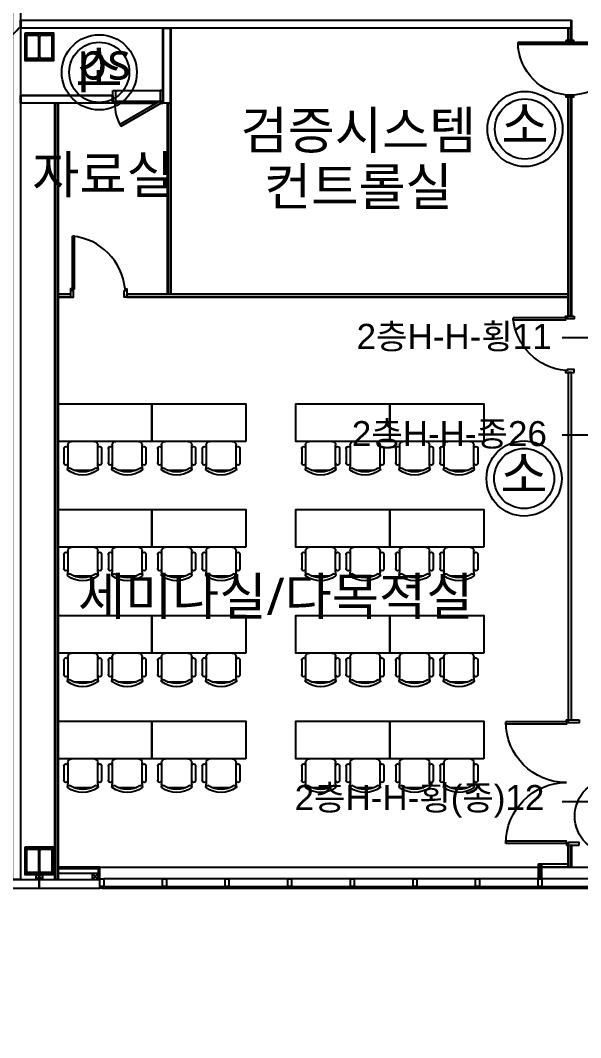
# Model space of a CAD drawing. Header units: millimetres. Extents: x 0 to 168200, y 0 to 118800.
# Drawn here: x 91223 to 100173, y 40102 to 56348 of the extents above; entities that cross this region are included whole.
import ezdxf
from ezdxf import colors
from ezdxf.entities.mleader import LeaderData, LeaderLine
from ezdxf.enums import TextEntityAlignment as Align
from ezdxf.math import Vec2, Vec3

# ---------------------------------------------------------------- set-up
doc = ezdxf.new("R2010")
doc.units = ezdxf.units.MM
doc.header["$LTSCALE"] = 200
for name, pattern in [('CEN-GAUN', [32.2, 30, -1, 0.2, -1]), ('HID', [2.3, 1.5, -0.8]), ('HIDDEN', [0.375, 0.25, -0.125])]:
    doc.linetypes.add(name, pattern=pattern)
for name, color, linetype in [('BACK', 8, 'Continuous'), ('CEN', 1, 'CEN-GAUN'), ('HAT-INS', 251, 'Continuous'), ('메탈판넬-2', 8, 'Continuous'), ('소화', 1, 'Continuous'), ('투툼_버팀대_이름', 7, 'Continuous')]:
    doc.layers.add(name, color=color, linetype=linetype)
doc.styles.add('TutumMLeaderTextStyle', font='', dxfattribs={"height": 200})
doc.styles.add('돋움', font='')
doc.styles.add('스타일1', font='')
doc.styles.get('TutumMLeaderTextStyle').set_extended_font_data('Arial')
doc.styles.get('돋움').set_extended_font_data('Dotum')
doc.styles.get('스타일1').set_extended_font_data('Malgun Gothic')

# ---------------------------------------------------------------- blocks, each defined once
blk = doc.blocks.new('_None')
blk = doc.blocks.new('*U273')
at = {"layer": 'HAT-INS'}
for points in [[(-5974, 0, -0.414214), (-5989, 15), (-5974, 85, 1), (-6004, 85), (-5989, 15, -0.414214), (-6004, 0, 0.414214)], [(-5944, 0, -0.414214), (-5959, 15), (-5944, 85, 1), (-5974, 85), (-5959, 15, -0.414214), (-5974, 0, 0.414214)], [(-5914, 0, -0.414214), (-5929, 15), (-5914, 85, 1), (-5944, 85), (-5929, 15, -0.414214), (-5944, 0, 0.414214)], [(-5884, 0, -0.414214), (-5899, 15), (-5884, 85, 1), (-5914, 85), (-5899, 15, -0.414214), (-5914, 0, 0.414214)], [(-5854, 0, -0.414214), (-5869, 15), (-5854, 85, 1), (-5884, 85), (-5869, 15, -0.414214), (-5884, 0, 0.414214)], [(-5824, 0, -0.414214), (-5839, 15), (-5824, 85, 1), (-5854, 85), (-5839, 15, -0.414214), (-5854, 0, 0.414214)], [(-5794, 0, -0.414214), (-5809, 15), (-5794, 85, 1), (-5824, 85), (-5809, 15, -0.414214), (-5824, 0, 0.414214)], [(-5764, 0, -0.414214), (-5779, 15), (-5764, 85, 1), (-5794, 85), (-5779, 15, -0.414214), (-5794, 0, 0.414214)], [(-5734, 0, -0.414214), (-5749, 15), (-5734, 85, 1), (-5764, 85), (-5749, 15, -0.414214), (-5764, 0, 0.414214)], [(-5704, 0, -0.414214), (-5719, 15), (-5704, 85, 1), (-5734, 85), (-5719, 15, -0.414214), (-5734, 0, 0.414214)], [(-5674, 0, -0.414214), (-5689, 15), (-5674, 85, 1), (-5704, 85), (-5689, 15, -0.414214), (-5704, 0, 0.414214)], [(-5644, 0, -0.414214), (-5659, 15), (-5644, 85, 1), (-5674, 85), (-5659, 15, -0.414214), (-5674, 0, 0.414214)], [(-5614, 0, -0.414214), (-5629, 15), (-5614, 85, 1), (-5644, 85), (-5629, 15, -0.414214), (-5644, 0, 0.414214)], [(-5584, 0, -0.414214), (-5599, 15), (-5584, 85, 1), (-5614, 85), (-5599, 15, -0.414214), (-5614, 0, 0.414214)], [(-5554, 0, -0.414214), (-5569, 15), (-5554, 85, 1), (-5584, 85), (-5569, 15, -0.414214), (-5584, 0, 0.414214)], [(-5524, 0, -0.414214), (-5539, 15), (-5524, 85, 1), (-5554, 85), (-5539, 15, -0.414214), (-5554, 0, 0.414214)]]:
    blk.add_lwpolyline(points, format="xyb", dxfattribs=at)
blk = doc.blocks.new('sdf')
at = {"layer": 'BACK', "ltscale": 0.5}
for p, q in [((948, 1149), (1246, 1149)), ((1658, 1149), (1955, 1149)), ((797, 792), (797, 1047)), ((857, 750), (857, 1089)), ((1337, 1089), (1337, 750)), ((1397, 792), (1397, 1047)), ((1507, 792), (1507, 1047)), ((1567, 750), (1567, 1089)), ((2046, 1089), (2046, 750)), ((2107, 792), (2107, 1047)), ((1277, 690), (917, 690)), ((1986, 690), (1627, 690))]:
    blk.add_line(p, q, dxfattribs=at)
blk.add_lwpolyline([(2202, 690), (702, 690), (702, 90), (2202, 90)], close=True, dxfattribs=at)
for centre, radius, start, end in [((875, 1136), 21.9, 143.3099, 302.0274), ((1097, 829), 399, 53.1301, 126.8699), ((1097, 786), 392, 57.5758, 122.4242), ((1319, 1136), 21.9, 237.9726, 36.6901), ((1584, 1136), 21.9, 143.3099, 302.0274), ((1807, 829), 399, 53.1301, 126.8699), ((1807, 786), 392, 57.5758, 122.4242), ((2029, 1136), 21.9, 237.9726, 36.6901), ((827, 1038), 31.2, 343.7398, 196.2602), ((917, 1089), 59.9, 152.4156, 180), ((1277, 1089), 59.9, 0, 27.5844), ((1367, 1038), 31.2, 343.7398, 196.2602), ((1537, 1038), 31.2, 343.7398, 196.2602), ((1627, 1089), 59.9, 152.4156, 180), ((1986, 1089), 59.9, 0, 27.5844), ((2077, 1038), 31.2, 343.7398, 196.2602), ((827, 801), 31.2, 163.7398, 16.2602), ((917, 750), 59.9, 180, 270), ((1277, 750), 59.9, 270, 0), ((1367, 801), 31.2, 163.7398, 16.2602), ((1537, 801), 31.2, 163.7398, 16.2602), ((1627, 750), 59.9, 180, 270), ((1986, 750), 59.9, 270, 0), ((2077, 801), 31.2, 163.7398, 16.2602)]:
    blk.add_arc(centre, radius, start, end, dxfattribs=at)
blk = doc.blocks.new('D-2000')
at = {"layer": 'BACK'}
for p, q in [((30, 200), (30, 1170)), ((1970, 200), (1970, 1170))]:
    blk.add_line(p, q, dxfattribs=at)
for points in [[(30, 200), (65, 200), (65, 1170), (30, 1170)], [(1970, 200), (1935, 200), (1935, 1170), (1970, 1170)], [(0, 0), (45, 0), (45, 0), (45, 0), (45, 170), (30, 170), (30, 200), (0, 200), (0, 0)], [(2000, 0), (1955, 0), (1955, 0), (1955, 0), (1955, 170), (1970, 170), (1970, 200), (2000, 200), (2000, 0)]]:
    blk.add_lwpolyline(points, dxfattribs=at)
for centre, start, end in [((30, 200), 0, 90), ((1970, 200), 90, 180)]:
    blk.add_arc(centre, 970, start, end, dxfattribs=at)
blk = doc.blocks.new('D-900_IN')
at = {"layer": 'BACK'}
for points in [[(30, -915), (30, 765), (60, 765), (60, -915)], [(0, 0), (30, 0), (30, -125), (0, -125)], [(870, 0), (900, 0), (900, -125), (870, -125)]]:
    blk.add_lwpolyline(points, close=True, dxfattribs=at)
for centre, start, end in [((29, -76), 0.0548, 89.9452), ((29, -74), 270.0548, 359.9452)]:
    blk.add_arc(centre, 841, start, end, dxfattribs=at)
blk = doc.blocks.new('2층 창문-1')
at = {"layer": 'BACK'}
for p, q in [((260670, 42615), (260730, 42615)), ((260670, 42465), (260670, 42615)), ((260730, 42615), (260730, 42489)), ((260730, 42489), (260670, 42489)), ((260700, 42465), (260670, 42465)), ((260700, 42489), (260700, 42465)), ((261700, 42489), (261700, 42465)), ((262700, 42489), (262700, 42465)), ((263700, 42489), (263700, 42465)), ((264700, 42489), (264700, 42465)), ((265700, 42489), (265700, 42465)), ((266700, 42489), (266700, 42465)), ((267700, 42489), (267700, 42465))]:
    blk.add_line(p, q, dxfattribs=at)
at = {"layer": 'BACK', "linetype": 'Continuous'}
blk.add_line((273140, 42615), (260730, 42615), dxfattribs=at)
at = {"layer": 'BACK', "linetype": 'Continuous', "ltscale": 2}
for p, q in [((260700, 42489), (273170, 42489)), ((260700, 42465), (273170, 42465))]:
    blk.add_line(p, q, dxfattribs=at)
at = {"layer": 'BACK'}
for points in [[(261670, 42615), (261730, 42615), (261730, 42489), (261670, 42489)], [(262670, 42615), (262730, 42615), (262730, 42489), (262670, 42489)], [(263670, 42615), (263730, 42615), (263730, 42489), (263670, 42489)], [(264670, 42615), (264730, 42615), (264730, 42489), (264670, 42489)], [(265670, 42615), (265730, 42615), (265730, 42489), (265670, 42489)], [(266670, 42615), (266730, 42615), (266730, 42489), (266670, 42489)], [(267670, 42615), (267730, 42615), (267730, 42489), (267670, 42489)]]:
    blk.add_lwpolyline(points, close=True, dxfattribs=at)
blk = doc.blocks.new('D-900')
at = {"layer": 'BACK'}
blk.add_line((30, 125), (30, 965), dxfattribs=at)
for points in [[(30, 125), (65, 125), (65, 965), (30, 965)], [(0, -10), (45, -10), (45, -10), (45, -10), (45, 95), (30, 95), (30, 125), (0, 125), (0, -10)], [(900, -10), (855, -10), (855, -10), (855, -10), (855, 95), (870, 95), (870, 125), (900, 125), (900, -10)]]:
    blk.add_lwpolyline(points, dxfattribs=at)
blk.add_arc((-56, 39), 930, 5.3133, 84.6867, dxfattribs=at)
blk = doc.blocks.new('S-SC2')
at = {"layer": 'BACK'}
for points in [[(-225, 225), (225, 225), (225, -225), (-225, -225)], [(-200, 200), (200, 200), (200, -200), (-200, -200)]]:
    blk.add_lwpolyline(points, close=True, dxfattribs=at)
blk.add_lwpolyline([(-200, -200), (-200, -179), (-28.5, -179, 0.4142136), (-6.5, -157), (-6.5, 157, 0.4142136), (-28.5, 179), (-200, 179), (-200, 200), (200, 200), (200, 179), (28.5, 179, 0.4142136), (6.5, 157), (6.5, -157, 0.4142136), (28.5, -179), (200, -179), (200, -200)], format="xyb", close=True, dxfattribs=at)
blk = doc.blocks.new('S-SC1')
at = {"layer": 'BACK'}
for points in [[(-225, 225), (225, 225), (225, -225), (-225, -225)], [(-200, 200), (200, 200), (200, -200), (-200, -200)]]:
    blk.add_lwpolyline(points, close=True, dxfattribs=at)
blk.add_lwpolyline([(-200, -200), (-200, -179), (-28.5, -179, 0.4142136), (-6.5, -157), (-6.5, 157, 0.4142136), (-28.5, 179), (-200, 179), (-200, 200), (200, 200), (200, 179), (28.5, 179, 0.4142136), (6.5, 157), (6.5, -157, 0.4142136), (28.5, -179), (200, -179), (200, -200)], format="xyb", close=True, dxfattribs=at)
blk = doc.blocks.new('x-stu-2Fcol')
at = {"layer": 'BACK'}
for name, p in [('S-SC1', (50000, -30000)), ('S-SC2', (50000, -43000))]:
    blk.add_blockref(name, p, dxfattribs=at)
blk = doc.blocks.new('D-800A')
at = {"layer": 'BACK'}
for p, q in [((30, 200), (671, 570)), ((755, 170), (45, 170)), ((770, 200), (100, 200)), ((755, 0), (45, 0))]:
    blk.add_line(p, q, dxfattribs=at)
for points in [[(30, 200), (48, 170), (688, 540), (671, 570)], [(0, 0), (45, 0), (45, 0), (45, 0), (45, 170), (30, 170), (30, 200), (0, 200), (0, 0)], [(800, 0), (755, 0), (755, 0), (755, 0), (755, 170), (770, 170), (770, 200), (800, 200), (800, 0)]]:
    blk.add_lwpolyline(points, dxfattribs=at)
blk.add_arc((30, 200), 740, 0, 30, dxfattribs=at)
blk = doc.blocks.new('100x100')
at = {"layer": 'BACK'}
for p, q in [((-96, 96), (-5, 5)), ((-5, 96), (-96, 5)), ((-96, 96), (-5, 5)), ((-96, 96), (-5, 5)), ((-5, 96), (-96, 5)), ((-96, 96), (-5, 5)), ((-5, 96), (-96, 5)), ((-5, 96), (-96, 5))]:
    blk.add_line(p, q, dxfattribs=at)
for points in [[(-100, 0), (0, 0), (0, 100), (-100, 100)], [(-96, 5), (-5, 5), (-5, 96), (-96, 96)]]:
    blk.add_lwpolyline(points, close=True, dxfattribs=at)
blk = doc.blocks.new('BOLT1')
at = {"layer": 'BACK', "linetype": 'HIDDEN'}
for p, q in [((10, 209), (5, 209)), ((5, -31), (5, 209)), ((7, 219), (6, 209)), ((6, -46), (6, 209)), ((10, 222), (7, 219)), ((9, 210), (7, 219)), ((10, 219), (8, 220)), ((10, 219), (9, 210)), ((10, 222), (10, 209)), ((10, 222), (13, 219)), ((10, 209), (15, 203)), ((13, 219), (15, 209)), ((16, 209), (15, 209)), ((15, -46), (15, 209)), ((16, -31), (16, 209)), ((6, -46), (0, -52)), ((21, -52), (0, -52)), ((16, -31), (5, -31)), ((15, -46), (6, -46)), ((15, -46), (21, -52))]:
    blk.add_line(p, q, dxfattribs=at)
at = {"layer": 'BACK'}
blk.add_line((10, -67), (10, 228), dxfattribs=at)
blk = doc.blocks.new('SQ-PIPE-100X100X4.5TS')
at = {"layer": 'BACK'}
for p, q in [((-46, 4), (46, 96)), ((46, 4), (-46, 96))]:
    blk.add_line(p, q, dxfattribs=at)
for points in [[(50, 0), (50, 100), (-50, 100), (-50, 0)], [(46, 4), (46, 96), (-46, 96), (-46, 4)]]:
    blk.add_lwpolyline(points, close=True, dxfattribs=at)
at = {"layer": 'BACK', "extrusion": (0, 0, -1), "xscale": -0.6121869552298449, "yscale": 0.6121869552298449, "zscale": -0.6121869552298449}
blk.add_blockref('BOLT1', (6, -77), dxfattribs=at)
blk = doc.blocks.new('X-PIPE-2f 하지')
at = {"layer": '메탈판넬-2', "xscale": -1}
blk.add_blockref('SQ-PIPE-100X100X4.5TS', (50000, -43300), dxfattribs=at)

msp = doc.modelspace()

# ---------------------------------------------------------------- linework, layer by layer
at = {"layer": 'BACK'}
for p, q in [((92495, 42825), (99500, 42825)), ((99550, 42825), (102250, 42825)), ((41225, 42625), (92495, 42625)), ((92370, 42725), (91825, 42725)), ((41090, 42490), (92495, 42490))]:
    msp.add_line(p, q, dxfattribs=at)
for points in [[(91100, 56525), (91225, 56525), (91225, 42625), (91100, 42625), (91100, 56525)], [(100025, 56350), (100025, 56225), (91225, 56225), (91225, 56350), (100025, 56350)], [(100025, 56287.5), (100021, 56287.5), (100021, 56346), (91229, 56346), (91229, 56229), (100021, 56229), (100021, 56287.5), (100025, 56287.5)], [(93625, 55025), (93500, 55025), (93500, 56225), (93625, 56225), (93625, 55025)], [(93562.5, 55025), (93562.5, 55029), (93621, 55029), (93621, 56221), (93504, 56221), (93504, 55029), (93562.5, 55029), (93562.5, 55025)], [(99975, 56225), (100025, 56225), (100025, 56025), (99975, 56025), (99975, 56225)], [(92700, 55150), (92700, 55025), (91225, 55025), (91225, 55150), (92700, 55150)], [(92700, 55087.5), (92696, 55087.5), (92696, 55146), (91229, 55146), (91229, 55029), (92696, 55029), (92696, 55087.5), (92700, 55087.5)], [(99975, 55125), (100025, 55125), (100025, 51625), (99975, 51625), (99975, 55125)], [(91825, 42625), (91775, 42625), (91775, 55026.6), (91825, 55026.6), (91825, 42625)], [(93575, 55025), (93625, 55025), (93625, 51975), (93575, 51975), (93575, 55025)], [(92025, 51975), (92025, 51925), (91825, 51925), (91825, 51975), (92025, 51975)], [(99975, 51975), (99975, 51925), (92925, 51925), (92925, 51975), (99975, 51975)], [(99975, 45175), (100025, 45175), (100025, 50725), (99975, 50725), (99975, 45175)], [(99975, 43175), (100025, 43175), (100025, 42825), (99975, 42825), (99975, 43175)], [(92495, 42640), (92495, 42825), (91825, 42825)], [(92482.5, 42625), (92482.5, 42812.5), (91825, 42812.5)], [(92470, 42640), (92470, 42800), (91825, 42800)], [(99500, 42875), (99550, 42875), (99550, 42640), (99500, 42640), (99500, 42875)], [(99550, 42825), (99550, 42875), (99975, 42875), (99975, 42825), (99550, 42825)]]:
    msp.add_lwpolyline(points, dxfattribs=at)
at = {"layer": 'BACK', "ltscale": 253}
for points in [[(99985, 56225), (99985, 56223.4), (99976.6, 56223.4), (99976.6, 56026.6), (100023.4, 56026.6), (100023.4, 56223.4), (100015, 56223.4), (100015, 56225)], [(99985, 55125), (99985, 55123.4), (99976.6, 55123.4), (99976.6, 51626.6), (100023.4, 51626.6), (100023.4, 55123.4), (100015, 55123.4), (100015, 55125)], [(91815, 42625), (91815, 42626.6), (91823.4, 42626.6), (91823.4, 55025), (91776.6, 55025), (91776.6, 42626.6), (91785, 42626.6), (91785, 42625)], [(93585, 55025), (93585, 55023.4), (93576.6, 55023.4), (93576.6, 51976.6), (93623.4, 51976.6), (93623.4, 55023.4), (93615, 55023.4), (93615, 55025)], [(92025, 51965), (92023.4, 51965), (92023.4, 51973.4), (91826.6, 51973.4), (91826.6, 51926.6), (92023.4, 51926.6), (92023.4, 51935), (92025, 51935)], [(99975, 51965), (99973.4, 51965), (99973.4, 51973.4), (92926.6, 51973.4), (92926.6, 51926.6), (99973.4, 51926.6), (99973.4, 51935), (99975, 51935)], [(99985, 45175), (99985, 45176.6), (99976.6, 45176.6), (99976.6, 50723.4), (100023.4, 50723.4), (100023.4, 45176.6), (100015, 45176.6), (100015, 45175)], [(99985, 43175), (99985, 43173.4), (99976.6, 43173.4), (99976.6, 42826.6), (100023.4, 42826.6), (100023.4, 43173.4), (100015, 43173.4), (100015, 43175)], [(99510, 42875), (99510, 42873.4), (99501.6, 42873.4), (99501.6, 42641.6), (99548.4, 42641.6), (99548.4, 42873.4), (99540, 42873.4), (99540, 42875)], [(99550, 42835), (99551.6, 42835), (99551.6, 42826.6), (99973.4, 42826.6), (99973.4, 42873.4), (99551.6, 42873.4), (99551.6, 42865), (99550, 42865)]]:
    msp.add_lwpolyline(points, dxfattribs=at)
at = {"layer": 'CEN', "linetype": 'HID', "ltscale": 3}
for centre in [(99402.9, 60165), (109365, 39047.9)]:
    msp.add_circle(centre, 25000, dxfattribs=at)
at = {"layer": '소화'}
for centre, radius in [((92483.1, 55518.2), 600), ((92483.1, 55518.2), 480), ((99284.3, 54612.6), 600), ((99284.3, 54612.6), 480), ((99269.8, 49031.4), 600), ((99269.8, 49031.4), 480), ((100678.4, 43637.9), 600)]:
    msp.add_circle(centre, radius, dxfattribs=at)

# ---------------------------------------------------------------- block references
at = {"layer": 'BACK'}
for name, p in [('X-PIPE-2f 하지', (41525, 85925)), ('x-stu-2Fcol', (41525, 85925)), ('2층 창문-1', (-168175, 25)), ('D-900', (92025, 51935)), ('100x100', (92470, 42625))]:
    msp.add_blockref(name, p, dxfattribs=at)
at = {"layer": 'BACK', "xscale": -1}
for name, p, rotation in [('D-900_IN', (99937.5, 56025), 89.99999999999991), ('D-900', (100057.5, 51625), 89.99999999999991), ('sdf', (91123.1, 50314.6), 180), ('sdf', (92622.8, 50314.6), 180), ('sdf', (94922.4, 50314.6), 180), ('sdf', (96422.1, 50314.6), 180), ('sdf', (91123.1, 48624.6), 180), ('sdf', (92622.8, 48624.6), 180), ('sdf', (94922.4, 48624.6), 180), ('sdf', (96422.1, 48624.6), 180), ('sdf', (91123.1, 46934.6), 180), ('sdf', (92622.8, 46934.6), 180), ('sdf', (94922.4, 46934.6), 180), ('sdf', (96422.1, 46934.6), 180), ('D-2000', (100147.5, 45175), 89.99999999999991), ('sdf', (91123.1, 45244.6), 180), ('sdf', (92622.8, 45244.6), 180), ('sdf', (94922.4, 45244.6), 180), ('sdf', (96422.1, 45244.6), 180)]:
    msp.add_blockref(name, p, dxfattribs=dict(at, rotation=rotation))
at = {"layer": 'BACK', "rotation": 180.0000000069952}
msp.add_blockref('D-800A', (93500, 55225), dxfattribs=at)
at = {"layer": 'BACK', "xscale": 0.47, "yscale": 0.47, "zscale": 0.47, "rotation": 89.99999999999997}
msp.add_blockref('*U273', (99548.6, 45463.4), dxfattribs=at)

# ---------------------------------------------------------------- texts
at = {"layer": 'BACK', "style": '스타일1'}
for s, p in [('ps', (92560.1, 55702.6)), ('검증시스템', (96622.8, 54593)), ('자료실', (92543.2, 53885)), ('컨트롤실', (96622.8, 53693.4)), ('세미나실/다목적실', (95300.6, 47149.9))]:
    msp.add_text(s, height=600, dxfattribs=at).set_placement(p, align=Align.MIDDLE_CENTER)
at = {"layer": '소화', "style": '돋움'}
for p in [(92103.8, 55284.4), (98905, 54378.8), (98890.6, 48797.5)]:
    msp.add_text('소', height=600, dxfattribs=at).set_placement(p)

# ---------------------------------------------------------------- leaders
at = {"layer": '투툼_버팀대_이름'}
ml = msp.add_multileader_mtext('Standard', dxfattribs=at)
ml.set_content('2층H-H-횡11', color=256, style='TutumMLeaderTextStyle')
ml.set_leader_properties()
ml.set_arrow_properties(name='NONE')
ml.build(insert=Vec2(0, 0))
ml.multileader.update_dxf_attribs({"has_text_frame": 1, "text_left_attachment_type": 2, "text_right_attachment_type": 2, "dogleg_length": 16, "arrow_head_size": 200})
ctx = ml.context
ctx.base_point, ctx.char_height, ctx.arrow_head_size, ctx.landing_gap_size, ctx.plane_origin = Vec3(96394.4, 51277.8, -1), 400, 200, 200, Vec3(95893.8, 51277.8, -1)
ctx.left_attachment, ctx.right_attachment = 2, 2
notes = []
notes.append((ctx, [(0, (1, 1, 0), (99893.8, 51277.8, -1), (-1, 0), 16, [(0, [(101893.8, 51277.8, -1)], 0, [])])]))
ctx.mtext.insert, ctx.mtext.flow_direction = Vec3(96594.4, 51501, -1), 5
ml = msp.add_multileader_mtext('Standard', dxfattribs=at)
ml.set_content('2층H-H-종26', color=256, style='TutumMLeaderTextStyle')
ml.set_leader_properties()
ml.set_arrow_properties(name='NONE')
ml.build(insert=Vec2(0, 0))
ml.multileader.update_dxf_attribs({"has_text_frame": 1, "text_left_attachment_type": 2, "text_right_attachment_type": 2, "dogleg_length": 16, "arrow_head_size": 200})
ctx = ml.context
ctx.base_point, ctx.char_height, ctx.arrow_head_size, ctx.landing_gap_size, ctx.plane_origin = Vec3(96317.8, 49725.2), 400, 200, 200, Vec3(95894.2, 49725.2)
ctx.left_attachment, ctx.right_attachment = 2, 2
notes.append((ctx, [(0, (1, 1, 0), (99894.2, 49725.2), (-1, 0), 16, [(0, [(101894.2, 49725.2)], 0, [])])]))
ctx.mtext.insert, ctx.mtext.flow_direction = Vec3(96517.8, 49947.8), 5
ml = msp.add_multileader_mtext('Standard', dxfattribs=at)
ml.set_content('2층H-H-횡(종)12', color=256, style='TutumMLeaderTextStyle')
ml.set_leader_properties()
ml.set_arrow_properties(name='NONE')
ml.build(insert=Vec2(0, 0))
ml.multileader.update_dxf_attribs({"has_text_frame": 1, "text_left_attachment_type": 2, "text_right_attachment_type": 2, "dogleg_length": 16, "arrow_head_size": 200})
ctx = ml.context
ctx.base_point, ctx.char_height, ctx.arrow_head_size, ctx.landing_gap_size, ctx.plane_origin = Vec3(95403.7, 43867.6, -1), 400, 200, 200, Vec3(95893.8, 43867.6, -1)
ctx.left_attachment, ctx.right_attachment = 2, 2
notes.append((ctx, [(0, (1, 1, 0), (99893.8, 43867.6, -1), (-1, 0), 16, [(0, [(101893.8, 43867.6, -1)], 0, [])])]))
ctx.mtext.insert, ctx.mtext.flow_direction = Vec3(95603.7, 44135.5, -1), 5
for ctx, leaders in notes:
    for number, flags, end, landing, length, lines in leaders:
        leader = LeaderData()
        leader.index, (leader.has_last_leader_line, leader.has_dogleg_vector, leader.attachment_direction) = number, flags
        leader.last_leader_point, leader.dogleg_vector, leader.dogleg_length = Vec3(end), Vec3(landing), length
        for number, points, colour, breaks in lines:
            line = LeaderLine()
            line.index, line.vertices, line.color, line.breaks = number, Vec3.list(points), colors.encode_raw_color(colour), breaks
            leader.lines.append(line)
        ctx.leaders.append(leader)

doc.saveas('drawing.dxf')
